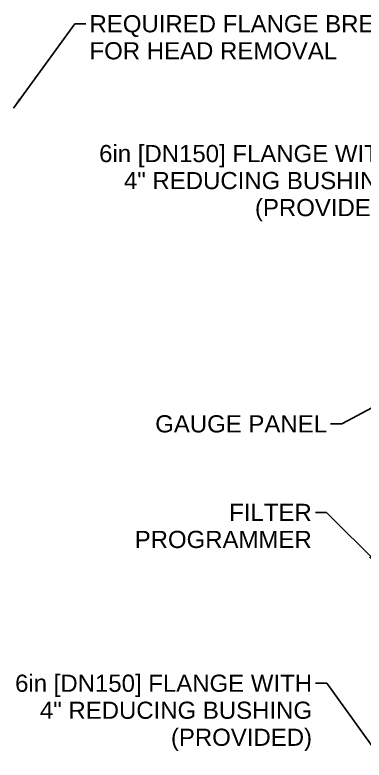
# Model space of a CAD drawing. Header units: inches. Extents: x 12 to 318, y 5 to 204.
# Drawn here: x 193.9 to 222.9, y 52.8 to 114.7 of the extents above; entities that cross this region are included whole.
import ezdxf

# ---------------------------------------------------------------- set-up
doc = ezdxf.new("R2010")
doc.units = ezdxf.units.IN
doc.header["$LTSCALE"] = 9.5
doc.header["$MEASUREMENT"] = 0
doc.layers.add('Symbol', color=7, linetype='Continuous', lineweight=25)
doc.layers.add('Symbol (ANSI)', color=7, linetype='Continuous', lineweight=25)
doc.styles.add('MEMCOR Medium', font='arial.ttf')
doc.styles.add('Standard D-E', font='arial.ttf')
doc.dimstyles.new('Default (ANSI)$7', dxfattribs={"dimscale": 9.5, "dimtxt": 0.15, "dimasz": 0.098425, "dimexe": 0.125, "dimexo": 0.0625, "dimgap": 0.031496, "dimtad": 0, "dimtih": 1, "dimtoh": 1, "dimdec": 4, "dimzin": 3, "dimdsep": 46, "dimlunit": 5, "dimtxsty": 'MEMCOR Medium', "dimcen": 0.09, "dimdle": 0.393701, "dimclrd": 256, "dimclre": 256, "dimclrt": 256, "dimadec": 0, "dimazin": 1, "dimtfac": 0.8, "dimtofl": 0, "dimtmove": 0, "dimatfit": 3, "dimfxl": 1, "dimfrac": 1, "dimtolj": 1, "dimtzin": 4, "dimlwd": -1, "dimlwe": -1, "dimarcsym": 0})
doc.dimstyles.new('in [mm] D-E NeptuneBenson$7', dxfattribs={"dimscale": 9.5, "dimtxt": 0.15, "dimasz": 0.098425, "dimexe": 0.125, "dimexo": 0.063, "dimgap": 0.031496, "dimtad": 0, "dimtih": 1, "dimtoh": 1, "dimdec": 4, "dimzin": 3, "dimdsep": 46, "dimlunit": 5, "dimtxsty": 'Standard D-E', "dimcen": 0.09, "dimdle": 0.393701, "dimclrd": 256, "dimclre": 256, "dimclrt": 256, "dimadec": 1, "dimazin": 1, "dimtfac": 1, "dimtofl": 0, "dimtmove": 0, "dimatfit": 3, "dimfxl": 1, "dimfrac": 1, "dimtolj": 1, "dimtzin": 4, "dimlwd": -1, "dimlwe": -1, "dimarcsym": 0})

msp = doc.modelspace()

# ---------------------------------------------------------------- texts
at = {"layer": 'Symbol', "insert": (218.573929, 74.075353), "char_height": 1.42500005, "width": 14.7137778, "attachment_point": 3, "line_spacing_factor": 0.944221, "style": 'Standard D-E'}
msp.add_mtext('\\fArial|b0|i0;FILTER\\P\\fArial|b0|i0;PROGRAMMER', dxfattribs=at)
at = {"layer": 'Symbol (ANSI)', "char_height": 1.42500005, "line_spacing_factor": 0.944221}
for s, insert, width, attachment_point, style in [('\\fArial|b0|i0;REQUIRED FLANGE BREAK\\P\\fArial|b0|i0;FOR HEAD REMOVAL', (200.115875, 114.641352), 26.33426293, 1, 'MEMCOR Medium'), ('\\fArial|b0|i0;6in [DN150] FLANGE WITH \\P\\fArial|b0|i0;4" REDUCING BUSHING\\P\\fArial|b0|i0;(PROVIDED)', (225.580797, 103.8661), 25.22206673, 3, 'Standard D-E'), ('\\fArial|b0|i0;6in [DN150] FLANGE WITH \\P\\fArial|b0|i0;4" REDUCING BUSHING\\P\\fArial|b0|i0;(PROVIDED)', (218.599065, 59.895556), 25.22206673, 3, 'Standard D-E')]:
    msp.add_mtext(s, dxfattribs=dict(at, insert=insert, width=width, attachment_point=attachment_point, style=style))
at = {"layer": 'Symbol (ANSI)', "insert": (219.842942, 81.426778), "char_height": 1.42500005, "width": 14.2749823, "attachment_point": 3, "style": 'Standard D-E'}
msp.add_mtext('\\fArial|b0|i0;GAUGE PANEL', dxfattribs=at)

# ---------------------------------------------------------------- leaders
at = {"layer": 'Symbol', "annotation_type": 0, "has_hookline": 1, "hookline_direction": 1, "text_width": 14.530918}
msp.add_leader([(224.106662, 69.060797), (219.808181, 73.362853), (218.873141, 73.362853)], dimstyle='in [mm] D-E NeptuneBenson$7', override={"dimtad": 0}, dxfattribs=at)
at = {"layer": 'Symbol (ANSI)', "annotation_type": 0, "has_hookline": 1}
for points, dimstyle, hookline_direction, text_width in [([(193.797257, 106.924947), (198.881623, 113.928852), (199.816662, 113.928852)], 'Default (ANSI)$7', 0, 26.167122), ([(238.255694, 99.659117), (226.815049, 103.1536), (225.88001, 103.1536)], 'in [mm] D-E NeptuneBenson$7', 1, 24.433988), ([(229.249097, 85.05701), (221.077194, 80.714278), (220.142155, 80.714278)], 'in [mm] D-E NeptuneBenson$7', 1, 14.094475), ([(227.767483, 48.110667), (219.833317, 59.183056), (218.898278, 59.183056)], 'in [mm] D-E NeptuneBenson$7', 1, 24.433988)]:
    msp.add_leader(points, dimstyle=dimstyle, override={"dimtad": 0}, dxfattribs=dict(at, hookline_direction=hookline_direction, text_width=text_width))

doc.saveas('drawing.dxf')
